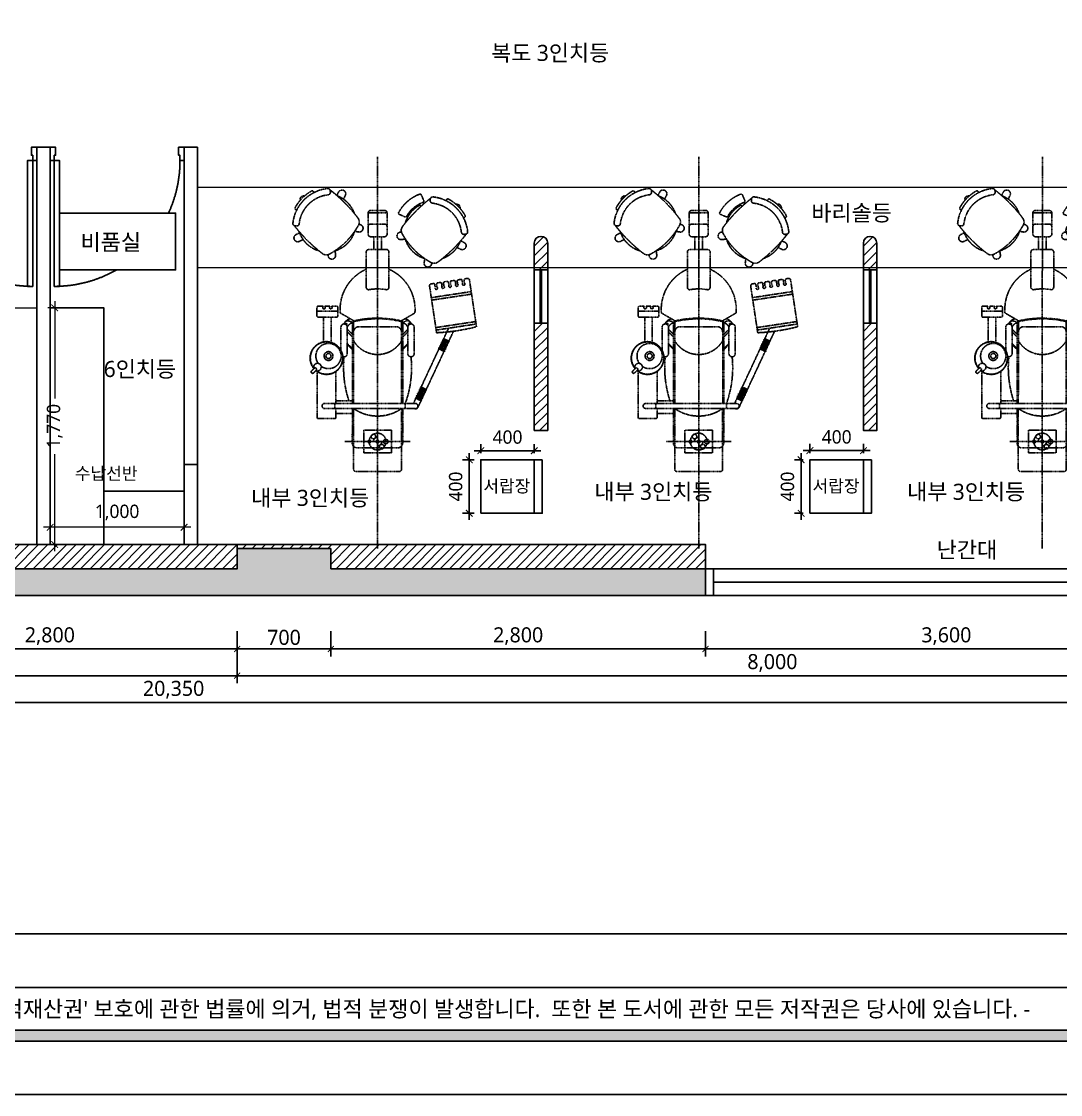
# Model space of a CAD drawing. Header units: metres. Extents: x 11578468 to 47831421, y -58341524 to -14256839.
# Drawn here: x 23841615 to 23849381, y -29122982 to -29114963 of the extents above; entities that cross this region are included whole.
import ezdxf
from ezdxf.enums import TextEntityAlignment as Align

# ---------------------------------------------------------------- set-up
doc = ezdxf.new("R2010")
doc.units = ezdxf.units.M
doc.header["$LTSCALE"] = 50
doc.header["$MEASUREMENT"] = 0
doc.linetypes.add('CENTER2', pattern=[28.575, 19.05, -3.175, 3.175, -3.175])
doc.linetypes.add('CENTERX2', pattern=[4, 2.5, -0.5, 0.5, -0.5])
doc.layers.get('0').update_dxf_attribs({"linetype": 'CONTINUOUS'})
doc.layers.get('DEFPOINTS').update_dxf_attribs({"linetype": 'CONTINUOUS'})
for name, color, linetype in [('0-ELC TEXT', 7, 'CONTINUOUS'), ('3.기호.계단선', 30, 'CONTINUOUS'), ('CURTWALL', 4, 'CONTINUOUS'), ('FORM(YOURNAME)-1', 1, 'CONTINUOUS'), ('FORM(YOURNAME)-11', 1, 'CONTINUOUS'), ('TEX', 7, 'CONTINUOUS'), ('wall', 3, 'CONTINUOUS'), ('WIN', 4, 'CONTINUOUS'), ('家具', 251, 'CONTINUOUS'), ('가구', 6, 'CONTINUOUS')]:
    doc.layers.add(name, color=color, linetype=linetype)
for name, color, linetype, lineweight in [('DIM', 7, 'CONTINUOUS', 15), ('ha', 8, 'CONTINUOUS', 5), ('wall2', 3, 'CONTINUOUS', 25)]:
    doc.layers.add(name, color=color, linetype=linetype, lineweight=lineweight)
doc.styles.add('HY 울릉도 L', font='malgun.ttf')
doc.styles.add('JT1', font='malgun.ttf')
doc.styles.add('N 맑은고딕', font='malgun.ttf')
doc.styles.add('YOURNAME', font='malgun.ttf')
doc.styles.add('맑은 고딕', font='malgun.ttf')
doc.dimstyles.new('JJ IN 45', dxfattribs={"dimscale": 45, "dimtxt": 2.5, "dimasz": 1, "dimexe": 1.25, "dimexo": 1.5, "dimtad": 1, "dimdec": 6, "dimlunit": 6, "dimtxsty": 'N 맑은고딕', "dimblk": 'ARCHTICK', "dimcen": 2.5, "dimclrd": 256, "dimclre": 256, "dimclrt": 256, "dimadec": 0, "dimazin": 0, "dimtfac": 1, "dimtdec": 6, "dimtix": 1, "dimtmove": 0, "dimatfit": 3, "dimldrblk": 'ARCHTICK', "dimfxl": 1, "dimarcsym": 0})
doc.dimstyles.new('사본 50', dxfattribs={"dimscale": 50, "dimtxt": 2, "dimasz": 1, "dimexe": 1, "dimexo": 1, "dimgap": 1, "dimtad": 1, "dimdec": 0, "dimrnd": 0.05, "dimdsep": 46, "dimlunit": 6, "dimtxsty": 'HY 울릉도 L', "dimblk": 'ARCHTICK', "dimcen": 2.5, "dimdle": 1, "dimclrd": 133, "dimclre": 133, "dimclrt": 30, "dimadec": 0, "dimazin": 0, "dimtfac": 1, "dimtdec": 0, "dimtix": 1, "dimtmove": 2, "dimatfit": 3, "dimldrblk": 'ARCHTICK', "dimfxl": 1, "dimlwd": -1, "dimlwe": -1, "dimarcsym": 0})
pattern_1 = [(45, (-35200, 0), (-35.35533906, 35.35533906), [])]

# ---------------------------------------------------------------- blocks, each defined once
blk = doc.blocks.new('*U359')
at = {"layer": 'WIN', "linetype": 'Continuous'}
blk.add_line((60, 100), (3540, 100), dxfattribs=at)
for points in [[(0, 0), (3600, 0), (3600, 200), (0, 200)], [(0, 0), (60, 0), (60, 200), (0, 200)], [(3600, 0), (3540, 0), (3540, 200), (3600, 200)]]:
    blk.add_lwpolyline(points, close=True, dxfattribs=at)
blk = doc.blocks.new('_ArchTick')
at = {"color": 0, "linetype": 'ByBlock', "const_width": 0.15}
blk.add_lwpolyline([(-0.5, -0.5), (0.5, 0.5)], dxfattribs=at)
blk = doc.blocks.new('*D373')
at = {"layer": 'DEFPOINTS', "color": 0, "transparency": 16777216}
for p in [(23733202, -29144857), (23736002, -29144857), (23736002, -29145057)]:
    blk.add_point(p, dxfattribs=at)
at = {"layer": 'DIM', "lineweight": -2, "transparency": 16777216}
for p, q in [((23733202, -29144924.5), (23733202, -29145113.2)), ((23736002, -29144924.5), (23736002, -29145113.2)), ((23733202, -29145057), (23736002, -29145057))]:
    blk.add_line(p, q, dxfattribs=at)
at = {"layer": 'DIM', "lineweight": -2, "transparency": 16777216, "xscale": 45, "yscale": 45, "zscale": 45, "rotation": 180}
blk.add_blockref('_ArchTick', (23733202, -29145057), dxfattribs=at)
at = {"layer": 'DIM', "lineweight": -2, "transparency": 16777216, "xscale": 45, "yscale": 45, "zscale": 45}
blk.add_blockref('_ArchTick', (23736002, -29145057), dxfattribs=at)
at = {"layer": 'DIM', "transparency": 16777216, "insert": (23734602, -29144961.3), "char_height": 112.5, "attachment_point": 5, "style": 'N 맑은고딕'}
blk.add_mtext('2,800', dxfattribs=at)
blk = doc.blocks.new('*D374')
at = {"layer": 'DEFPOINTS', "color": 0, "transparency": 16777216}
for p in [(23736002, -29144857), (23736702, -29144857), (23736702, -29145057)]:
    blk.add_point(p, dxfattribs=at)
at = {"layer": 'DIM', "lineweight": -2, "transparency": 16777216}
for p, q in [((23736002, -29144924.5), (23736002, -29145113.2)), ((23736702, -29144924.5), (23736702, -29145113.2)), ((23736002, -29145057), (23736702, -29145057))]:
    blk.add_line(p, q, dxfattribs=at)
at = {"layer": 'DIM', "lineweight": -2, "transparency": 16777216, "xscale": 45, "yscale": 45, "zscale": 45, "rotation": 180}
blk.add_blockref('_ArchTick', (23736002, -29145057), dxfattribs=at)
at = {"layer": 'DIM', "lineweight": -2, "transparency": 16777216, "xscale": 45, "yscale": 45, "zscale": 45}
blk.add_blockref('_ArchTick', (23736702, -29145057), dxfattribs=at)
at = {"layer": 'DIM', "transparency": 16777216, "insert": (23736352, -29144970.8), "char_height": 112.5, "attachment_point": 5, "style": 'N 맑은고딕'}
blk.add_mtext('700', dxfattribs=at)
blk = doc.blocks.new('*D375')
at = {"layer": 'DEFPOINTS', "color": 0, "transparency": 16777216}
for p in [(23736702, -29144857), (23739502, -29144857), (23739502, -29145057)]:
    blk.add_point(p, dxfattribs=at)
at = {"layer": 'DIM', "lineweight": -2, "transparency": 16777216}
for p, q in [((23736702, -29144924.5), (23736702, -29145113.2)), ((23739502, -29144924.5), (23739502, -29145113.2)), ((23736702, -29145057), (23739502, -29145057))]:
    blk.add_line(p, q, dxfattribs=at)
at = {"layer": 'DIM', "lineweight": -2, "transparency": 16777216, "xscale": 45, "yscale": 45, "zscale": 45, "rotation": 180}
blk.add_blockref('_ArchTick', (23736702, -29145057), dxfattribs=at)
at = {"layer": 'DIM', "lineweight": -2, "transparency": 16777216, "xscale": 45, "yscale": 45, "zscale": 45}
blk.add_blockref('_ArchTick', (23739502, -29145057), dxfattribs=at)
at = {"layer": 'DIM', "transparency": 16777216, "insert": (23738102, -29144961.3), "char_height": 112.5, "attachment_point": 5, "style": 'N 맑은고딕'}
blk.add_mtext('2,800', dxfattribs=at)
blk = doc.blocks.new('*D376')
at = {"layer": 'DEFPOINTS', "color": 0, "transparency": 16777216}
for p in [(23739502, -29144857), (23743102, -29144857), (23743102, -29145057)]:
    blk.add_point(p, dxfattribs=at)
at = {"layer": 'DIM', "lineweight": -2, "transparency": 16777216}
for p, q in [((23739502, -29144924.5), (23739502, -29145113.2)), ((23743102, -29144924.5), (23743102, -29145113.2)), ((23739502, -29145057), (23743102, -29145057))]:
    blk.add_line(p, q, dxfattribs=at)
at = {"layer": 'DIM', "lineweight": -2, "transparency": 16777216, "xscale": 45, "yscale": 45, "zscale": 45, "rotation": 180}
blk.add_blockref('_ArchTick', (23739502, -29145057), dxfattribs=at)
at = {"layer": 'DIM', "lineweight": -2, "transparency": 16777216, "xscale": 45, "yscale": 45, "zscale": 45}
blk.add_blockref('_ArchTick', (23743102, -29145057), dxfattribs=at)
at = {"layer": 'DIM', "transparency": 16777216, "insert": (23741302, -29144961.3), "char_height": 112.5, "attachment_point": 5, "style": 'N 맑은고딕'}
blk.add_mtext('3,600', dxfattribs=at)
blk = doc.blocks.new('*D381')
at = {"layer": 'DEFPOINTS', "color": 0, "transparency": 16777216}
for p in [(23730852, -29144857), (23736002, -29144857), (23736002, -29145257)]:
    blk.add_point(p, dxfattribs=at)
at = {"layer": 'DIM', "lineweight": -2, "transparency": 16777216}
for p, q in [((23730852, -29144924.5), (23730852, -29145313.2)), ((23736002, -29144924.5), (23736002, -29145313.2)), ((23730852, -29145257), (23736002, -29145257))]:
    blk.add_line(p, q, dxfattribs=at)
at = {"layer": 'DIM', "lineweight": -2, "transparency": 16777216, "xscale": 45, "yscale": 45, "zscale": 45, "rotation": 180}
blk.add_blockref('_ArchTick', (23730852, -29145257), dxfattribs=at)
at = {"layer": 'DIM', "lineweight": -2, "transparency": 16777216, "xscale": 45, "yscale": 45, "zscale": 45}
blk.add_blockref('_ArchTick', (23736002, -29145257), dxfattribs=at)
at = {"layer": 'DIM', "transparency": 16777216, "insert": (23733427, -29145161), "char_height": 112.5, "attachment_point": 5, "style": 'N 맑은고딕'}
blk.add_mtext('5,150', dxfattribs=at)
blk = doc.blocks.new('*D382')
at = {"layer": 'DEFPOINTS', "color": 0, "transparency": 16777216}
for p in [(23736002, -29144857), (23744002, -29144857), (23744002, -29145257)]:
    blk.add_point(p, dxfattribs=at)
at = {"layer": 'DIM', "lineweight": -2, "transparency": 16777216}
for p, q in [((23736002, -29144924.5), (23736002, -29145313.2)), ((23744002, -29144924.5), (23744002, -29145313.2)), ((23736002, -29145257), (23744002, -29145257))]:
    blk.add_line(p, q, dxfattribs=at)
at = {"layer": 'DIM', "lineweight": -2, "transparency": 16777216, "xscale": 45, "yscale": 45, "zscale": 45, "rotation": 180}
blk.add_blockref('_ArchTick', (23736002, -29145257), dxfattribs=at)
at = {"layer": 'DIM', "lineweight": -2, "transparency": 16777216, "xscale": 45, "yscale": 45, "zscale": 45}
blk.add_blockref('_ArchTick', (23744002, -29145257), dxfattribs=at)
at = {"layer": 'DIM', "transparency": 16777216, "insert": (23740002, -29145161.3), "char_height": 112.5, "attachment_point": 5, "style": 'N 맑은고딕'}
blk.add_mtext('8,000', dxfattribs=at)
blk = doc.blocks.new('*D384')
at = {"layer": 'DEFPOINTS', "color": 0, "transparency": 16777216}
for p in [(23725352, -29144857), (23745702, -29144857), (23745702, -29145457)]:
    blk.add_point(p, dxfattribs=at)
at = {"layer": 'DIM', "lineweight": -2, "transparency": 16777216}
for p, q in [((23725352, -29144924.5), (23725352, -29145513.2)), ((23745702, -29144924.5), (23745702, -29145513.2)), ((23725352, -29145457), (23745702, -29145457))]:
    blk.add_line(p, q, dxfattribs=at)
at = {"layer": 'DIM', "lineweight": -2, "transparency": 16777216, "xscale": 45, "yscale": 45, "zscale": 45, "rotation": 180}
blk.add_blockref('_ArchTick', (23725352, -29145457), dxfattribs=at)
at = {"layer": 'DIM', "lineweight": -2, "transparency": 16777216, "xscale": 45, "yscale": 45, "zscale": 45}
blk.add_blockref('_ArchTick', (23745702, -29145457), dxfattribs=at)
at = {"layer": 'DIM', "transparency": 16777216, "insert": (23735527, -29145361.3), "char_height": 112.5, "attachment_point": 5, "style": 'N 맑은고딕'}
blk.add_mtext('20,350', dxfattribs=at)
blk = doc.blocks.new('rtyutut')
at = {"layer": '家具', "linetype": 'CENTERX2', "ltscale": 0.01}
for p, q in [((425185.6, -946947.7), (425230.6, -946649.4)), ((425204.2, -946950.5), (425249.2, -946652.2)), ((425560, -946699), (425210.5, -946646.3)), ((425409.3, -946981.4), (425454.3, -946683.1)), ((425428, -946984.2), (425472.9, -946685.9)), ((425534.4, -946750), (425556.2, -946753.3)), ((425534.4, -946750), (425538, -946750.5)), ((425536.5, -946736), (425558.3, -946739.3)), ((425536.5, -946736), (425540.2, -946736.5)), ((425569.1, -946731.4), (425571.6, -946714.4)), ((425839.5, -946739.3), (425851.3, -946762.1)), ((425901.3, -946730.7), (425900.9, -946740.2)), ((426021.3, -946742.2), (426030.4, -946733.1)), ((425177.3, -946818.5), (424609, -947083.5)), ((425521.1, -946838.6), (425524.7, -946839.1)), ((425521.1, -946838.6), (425542.9, -946841.9)), ((425526.7, -946801.3), (425530.3, -946801.8)), ((425526.7, -946801.3), (425548.5, -946804.6)), ((425528.8, -946787.3), (425532.4, -946787.8)), ((425528.8, -946787.3), (425550.6, -946790.6)), ((425553.6, -946833.9), (425556.4, -946815.3)), ((425561.3, -946782.7), (425564.2, -946764)), ((425789.2, -946765.2), (425803, -946792)), ((425195.2, -946857), (424636.8, -947117.4)), ((425046, -946931.8), (425024, -946884.8)), ((425054.5, -946927.8), (425032.6, -946880.8)), ((425063.1, -946923.8), (425041.1, -946876.8)), ((425071.6, -946919.8), (425049.7, -946872.8)), ((425080.1, -946915.8), (425058.2, -946868.8)), ((425088.7, -946911.9), (425066.8, -946864.9)), ((425097.2, -946907.9), (425075.3, -946860.9)), ((425105.8, -946903.9), (425083.9, -946856.9)), ((425114.3, -946899.9), (425092.4, -946852.9)), ((425122.9, -946895.9), (425101, -946848.9)), ((425511.3, -946903.8), (425514.9, -946904.4)), ((425511.3, -946903.8), (425533, -946907.1)), ((425513.4, -946889.8), (425517, -946890.4)), ((425513.4, -946889.8), (425535.1, -946893.1)), ((425519, -946852.5), (425522.6, -946853.1)), ((425519, -946852.5), (425540.8, -946855.8)), ((425538.1, -946936.5), (425541, -946917.9)), ((425545.9, -946885.2), (425548.7, -946866.6)), ((426153.5, -946876.7), (426162.7, -946867.5)), ((425165.6, -946944.7), (425515, -946997.4)), ((425503.5, -946955.1), (425507.1, -946955.6)), ((425503.5, -946955.1), (425525.3, -946958.4)), ((425505.6, -946941.1), (425509.2, -946941.7)), ((425505.6, -946941.1), (425527.4, -946944.4)), ((425530.8, -946985.1), (425533.2, -946969.1)), ((425687.3, -946980.6), (425680.2, -946981.7)), ((426162.6, -946992.1), (426153.2, -946992.5)), ((424676.4, -947104.1), (424654.4, -947057.1)), ((424684.9, -947100.1), (424663, -947053.1)), ((424693.5, -947096.2), (424671.5, -947049.2)), ((424702, -947092.2), (424680.1, -947045.2)), ((424710.5, -947088.2), (424688.6, -947041.2)), ((424719.1, -947084.2), (424697.2, -947037.2)), ((424727.6, -947080.2), (424705.7, -947033.2)), ((424736.2, -947076.2), (424714.3, -947029.2)), ((424744.7, -947072.3), (424722.8, -947025.3)), ((424753.3, -947068.3), (424731.4, -947021.3)), ((424761.8, -947064.3), (424739.9, -947017.3)), ((425719, -947032.7), (425689.3, -947037.6)), ((426126.3, -947076.7), (426111.5, -947061.9)), ((426138.8, -947049.1), (426129.6, -947040)), ((426139.9, -947045.9), (426131.2, -947041.5)), ((426152.5, -947040.6), (426195.9, -947059.2)), ((424352.1, -947142), (424352.1, -947629.2)), ((424599.1, -947102.7), (424599.1, -947781.6)), ((424636.8, -947102.7), (424636.8, -947781.6)), ((425009.3, -947112.2), (425207.3, -947112.2)), ((425009.3, -947159.3), (425207.3, -947159.3)), ((425040.4, -947197), (425078.1, -947159.3)), ((425047.1, -947197), (425084.8, -947159.3)), ((425134.7, -947197), (425172.4, -947159.3)), ((425153.6, -947197), (425191.3, -947159.3)), ((425254.1, -947208.8), (425313.1, -947106.6)), ((426114.5, -947096.5), (426106, -947092.2)), ((424127.7, -947225.3), (424127.7, -947545.9)), ((424146.5, -947206.5), (424314.2, -947206.5)), ((424304.9, -947230.5), (424304.9, -947541)), ((424314.2, -947206.5), (424599.1, -947206.5)), ((424344.5, -947197), (424599.1, -947197)), ((424599.1, -947178.2), (424636.8, -947178.2)), ((424636.8, -947197), (425251.3, -947197)), ((424636.8, -947206.5), (425104.7, -947206.5)), ((425104.7, -947206.5), (425248.7, -947206.5)), ((425210.1, -947240.1), (425210.1, -947531.3)), ((425861.5, -947208.2), (425866, -947178.4)), ((425917.4, -947216.8), (425918.8, -947207.6)), ((426031.6, -947180.5), (426050.3, -947223.9)), ((424436.9, -947281.9), (424267.2, -947281.9)), ((424267.2, -947281.9), (424267.2, -947489.3)), ((424352.1, -947291.3), (424352.1, -947480)), ((424436.9, -947489.3), (424436.9, -947281.9)), ((425768.8, -947300.8), (425505.5, -947300.8)), ((425787.6, -947319.6), (425787.6, -947451.6)), ((425958.7, -947314.9), (425902.1, -947314.9)), ((425958.7, -947314.9), (426060.6, -947314.9)), ((426060.6, -947314.9), (426060.6, -947456.3)), ((423552.1, -947385.6), (426478.9, -947385.6)), ((424257.7, -947385.6), (424446.4, -947385.6)), ((425502.3, -947385.6), (426059.5, -947385.6)), ((425787.6, -947357.3), (425883.3, -947357.3)), ((425883.3, -947333.8), (425883.3, -947437.5)), ((425977.6, -947437.5), (425977.6, -947333.8)), ((426079.5, -947437.5), (426079.5, -947333.8)), ((425768.8, -947470.5), (425505.5, -947470.5)), ((425787.6, -947413.9), (425883.3, -947413.9)), ((425902.1, -947456.3), (425958.7, -947456.3)), ((425958.7, -947456.3), (426060.6, -947456.3)), ((424267.2, -947489.3), (424436.9, -947489.3)), ((425254.1, -947562.4), (425313.1, -947664.6)), ((425923.3, -947556.9), (425918.5, -947527.1)), ((425975.5, -947525.2), (425974.3, -947518)), ((424146.5, -947564.8), (424312, -947564.8)), ((424312, -947564.8), (424599.1, -947564.8)), ((424336.5, -947574.2), (424599.1, -947574.2)), ((424561.4, -947574.2), (424561.4, -947696.8)), ((424636.8, -947564.8), (425104.7, -947564.8)), ((424636.8, -947574.2), (425251.3, -947574.2)), ((424655.7, -947574.2), (424655.7, -947696.8)), ((425009.3, -947611.9), (425207.3, -947611.9)), ((425040.4, -947574.2), (425078.1, -947611.9)), ((425047.1, -947574.2), (425084.8, -947611.9)), ((425104.7, -947564.8), (425248.7, -947564.8)), ((425134.7, -947574.2), (425172.4, -947611.9)), ((425153.6, -947574.2), (425191.3, -947611.9)), ((426190.8, -947627.1), (426164, -947640.9)), ((424523.7, -947706.2), (424523.7, -947828.8)), ((424533.1, -947696.8), (424599.1, -947696.8)), ((424599.1, -947706.2), (424636.8, -947706.2)), ((424636.8, -947696.8), (424876.2, -947696.8)), ((425033.4, -947659.1), (425207.3, -947659.1)), ((425281.3, -947692.9), (425281.3, -947829.3)), ((425290.7, -947683.4), (425354.6, -947683.2)), ((425326.3, -947683.3), (425326.8, -947838.6)), ((425364, -947692.6), (425364.1, -947726.5)), ((425747.9, -947699.3), (425777.6, -947703.9)), ((426216.7, -947677.4), (426191.5, -947690.4)), ((425093.8, -947732.8), (425281.3, -947732.8)), ((425096.9, -947789.4), (425281.3, -947789.4)), ((425358.6, -947728.5), (425362.3, -947728.4)), ((425358.7, -947742.6), (425362.3, -947742.6)), ((425358.8, -947779), (425362.4, -947779)), ((425358.8, -947793.1), (425362.5, -947793.1)), ((425364.2, -947744.5), (425364.3, -947777.1)), ((425364.4, -947795), (425364.5, -947828.9)), ((425739.3, -947755.3), (425748.4, -947756.7)), ((426225.3, -947739.1), (426215.9, -947738.8)), ((424533.1, -947838.2), (424876.2, -947838.2)), ((424885.1, -947844), (424865.1, -947864)), ((424899.8, -947858.7), (424879.7, -947878.7)), ((425290.8, -947838.8), (425355.1, -947838.4)), ((426213.9, -947859.2), (426222.9, -947868.2)), ((425848.4, -947969.5), (425862.2, -947942.7)), ((425898.7, -947995.4), (425912.5, -947968.6)), ((425964, -948000.5), (425963.6, -947991)), ((426079.4, -947991.4), (426088.5, -948000.6))]:
    blk.add_line(p, q, dxfattribs=at)
for centre, radius in [((424352.1, -947385.6), 62.9), ((424352.1, -947324.3), 17.2), ((424314.3, -947354.5), 17.2), ((424352.1, -947385.6), 10.8), ((424389.8, -947416.7), 17.2), ((424352.1, -947446.9), 10.8), ((424991.3, -947752.5), 33), ((424991.3, -947752.5), 18.9)]:
    blk.add_circle(centre, radius, dxfattribs=at)
for centre, radius, start, end in [((426584.6, -947006.1), 1420.4, 165.32787, 177.52206), ((425529.3, -946742.1), 9.43, 39.98277, 302.80201), ((425554.8, -946762.6), 9.43, 351.42497, 81.38458), ((425559.8, -946730), 9.43, 261.38458, 351.42497), ((425557.6, -946712.9), 14.1, 354.07747, 79.98935), ((426595.6, -947616.8), 1130.8, 127.74452, 142.89408), ((425814.4, -946752.3), 28.3, 27.26154, 207.26154), ((425919.7, -946741), 18.9, 177.64231, 263.54627), ((425920.1, -946731.5), 18.9, 83.68774, 177.64231), ((425890.1, -947003.3), 245.2, 6.45373, 83.54627), ((425890.1, -947003.3), 292.3, 6.31226, 83.68774), ((426037, -946739.8), 9.43, 60.84732, 135), ((425890.1, -947003.3), 311.2, 28.17646, 60.84732), ((425513.9, -946844.6), 9.43, 39.98277, 302.80201), ((425521.6, -946793.3), 9.43, 39.98277, 302.80201), ((425544.3, -946832.5), 9.43, 261.38458, 351.42497), ((425547.1, -946813.9), 9.43, 351.42497, 81.38458), ((425552, -946781.3), 9.43, 261.38458, 351.42497), ((425926.7, -946970.2), 216.9, 112.58069, 160.91759), ((426099.2, -946796), 28.3, 348.68025, 100.79535), ((425506.2, -946895.9), 9.43, 39.98277, 302.80201), ((425531.6, -946916.4), 9.43, 351.42497, 81.38458), ((425536.6, -946883.8), 9.43, 261.38457, 351.42497), ((425539.4, -946865.2), 9.43, 351.42497, 81.38458), ((426156, -946860.8), 9.43, 315, 28.17646), ((425498.4, -946947.2), 9.43, 39.98277, 302.80201), ((425516.8, -946983.3), 14.1, 262.86059, 352.86026), ((425523.9, -946967.7), 9.43, 351.42497, 81.38459), ((425528.8, -946935.1), 9.43, 261.38459, 351.42497), ((425684.7, -947009.6), 28.3, 99.26154, 279.26154), ((425731.4, -946963.1), 47.1, 142.89408, 208.79759), ((426173, -946720.4), 551, 208.79759, 241.20241), ((425276.5, -946297.7), 1130.8, 307.10592, 322.25548), ((426152.4, -946973.6), 18.9, 186.45373, 272.35769), ((426161.8, -946973.2), 18.9, 272.35769, 6.31226), ((425926.7, -946970.2), 216.9, 196.72134, 254.08434), ((425926.7, -946970.2), 216.9, 285.58412, 332.67832), ((425926.7, -946970.2), 226.3, 298.81205, 340.41104), ((425926.7, -946970.2), 292.3, 297.89306, 339.79002), ((426148.8, -947049.2), 9.43, 66.68894, 160.41104), ((426192.1, -947067.9), 9.43, 339.79002, 66.68894), ((424618, -947102.7), 21.2, 115, 207.26604), ((424618, -947102.7), 18.9, 90, 180), ((424618, -947102.7), 18.9, 0, 90), ((424904.7, -947924.9), 793.3, 84.13608, 109.73261), ((425009.3, -947135.8), 23.6, 90, 270), ((425207.3, -947135.8), 23.6, 270, 90), ((425177.1, -947220.7), 68.4, 21.36345, 63.76639), ((425229.9, -947149.5), 6.22, 215.42758, 85.87159), ((425203.1, -947195.6), 68.4, 12.06886, 66.20147), ((425207, -947163.4), 46.8, 316.21643, 21.42814), ((425340, -947434), 328.4, 23.9286, 94.69154), ((424146.5, -947225.3), 18.9, 90.00103, 179.99742), ((424345.2, -947237.9), 40.9, 89.0396, 169.48323), ((424854.5, -947385.6), 311.9, 144.94886, 215.05114), ((425210.1, -947385.6), 207.4, 120.27264, 239.72736), ((425169.9, -947247.4), 40.9, 10.31103, 90.9604), ((424487.5, -947385.6), 782, 346.75102, 13.23887), ((424487.5, -947385.6), 786.7, 346.12555, 13.86437), ((425889.4, -947212.5), 28.3, 171.26154, 351.26154), ((425930.3, -947161.9), 47.1, 241.20241, 307.10592), ((426040.3, -947176.7), 9.43, 118.81205, 203.31106), ((426059, -947220.2), 9.43, 203.31106, 297.89306), ((425505.5, -947319.6), 18.9, 90, 180), ((425106.4, -947385.6), 386.6, 349.77841, 10.22159), ((425768.8, -947319.6), 18.9, 0, 90), ((425902.1, -947333.8), 18.9, 90, 180), ((425958.7, -947333.8), 18.9, 0, 90), ((426060.6, -947333.8), 18.9, 0, 90), ((424352.1, -947385.6), 31.5, 90, 180), ((424352.1, -947385.6), 31.5, 270, 0), ((425340, -947337.3), 328.4, 265.30846, 336.0714), ((425505.5, -947451.6), 18.9, 180, 270), ((425768.8, -947451.6), 18.9, 270, 0), ((425902.1, -947437.5), 18.9, 180, 270), ((425958.7, -947437.5), 18.9, 270, 0), ((426060.6, -947437.5), 18.9, 270, 0), ((424146.5, -947545.9), 18.9, 179.99742, 270.00099), ((424340.9, -947538.4), 36.1, 184.11959, 262.95924), ((425169.9, -947523.9), 40.9, 269.0396, 349.58675), ((426235.7, -948010.9), 551, 118.79759, 151.20241), ((425985.9, -947764.5), 216.9, 106.72134, 164.08434), ((425946.4, -947522.6), 28.3, 9.26154, 189.26154), ((425993, -947569.3), 47.1, 52.89408, 118.79759), ((425339.2, -948433.5), 1130.8, 37.74452, 52.89408), ((425985.9, -947764.5), 216.9, 21.02795, 70.91759), ((424904.7, -946846.4), 793.3, 251.7081, 275.86392), ((425009.3, -947635.5), 23.6, 90, 205.05762), ((425177.1, -947550.6), 68.4, 296.23361, 338.63655), ((425207.3, -947635.5), 23.6, 270, 90), ((425229.9, -947621.8), 6.22, 274.12841, 144.57242), ((425203.1, -947575.6), 68.4, 293.79853, 347.92902), ((425207, -947607.8), 46.8, 338.57186, 43.78357), ((426203.8, -947652.2), 28.3, 297.26154, 117.26154), ((424533.1, -947706.2), 9.43, 90, 180), ((424976.3, -947767.5), 122.6, 229.85807, 220.15026), ((424976.3, -947767.5), 120.7, 231.74102, 218.25652), ((424991.3, -947752.5), 94.3, 234.52319, 215.47479), ((425290.7, -947692.9), 9.43, 90.20822, 180), ((425354.6, -947692.6), 9.43, 0.20506, 90.20506), ((425743.6, -947727.3), 28.3, 81.26154, 261.26154), ((424618, -947781.6), 18.9, 180, 270), ((424618, -947781.6), 18.9, 270, 0), ((425352.4, -947735.5), 9.43, 48.79544, 311.61468), ((425352.6, -947786.1), 9.43, 48.79544, 311.61468), ((425362.3, -947726.6), 1.89, 270.20506, 0.20506), ((425362.3, -947744.5), 1.89, 0.20506, 90.20506), ((425362.4, -947777.1), 1.89, 270.20506, 0.20506), ((425362.5, -947795), 1.89, 0.20506, 90.20506), ((425794.1, -947768.1), 47.1, 151.20241, 217.10592), ((426658.3, -947114.4), 1130.8, 217.10592, 232.25548), ((425952.7, -947727.9), 245.2, 276.45373, 353.54627), ((425952.7, -947727.9), 292.3, 276.31226, 353.68774), ((426215.1, -947757.6), 18.9, 87.64231, 173.54627), ((426224.5, -947758), 18.9, 353.68774, 87.64231), ((424533.1, -947828.8), 9.43, 180, 270), ((424872.4, -947871.4), 10.4, 135, 315), ((424908.8, -947834.9), 28.3, 246.53399, 203.51361), ((424892.4, -947851.4), 10.4, 315, 135), ((425290.7, -947829.3), 9.43, 180, 270.30046), ((425355.1, -947829), 9.43, 270.30362, 0.30362), ((425985.9, -947764.5), 216.9, 195.58412, 252.4806), ((425952.7, -947727.9), 311.2, 298.17646, 330.84732), ((426216.2, -947874.9), 9.43, 330.84732, 45), ((426160, -947937.1), 28.3, 258.68025, 10.79535), ((425873.6, -947982.5), 28.3, 152.73846, 332.73846), ((425982.4, -947990.3), 18.9, 96.45373, 182.35769), ((425982.8, -947999.7), 18.9, 182.35769, 276.31226), ((426095.2, -947993.9), 9.43, 225, 298.17646)]:
    blk.add_arc(centre, radius, start, end, dxfattribs=at)
blk = doc.blocks.new('FORM-ELEVATION')
at = {"layer": 'FORM(YOURNAME)-11'}
h = blk.add_hatch(color=256, dxfattribs=at)
h.dxf.hatch_style = 1
h.paths.add_polyline_path([(-10309, 35708), (71691, 35708), (71691, 35508), (-10309, 35508)])
h.paths.add_polyline_path([(-10309, -21492), (71691, -21492), (71691, -21692), (-10309, -21692)])
at = {"layer": 'DEFPOINTS', "color": 158}
blk.add_line((62481, -20692), (-10309, -20692), dxfattribs=at)
blk.add_lwpolyline([(-10309, -21692), (71691, -21692), (71691, 35708), (-10309, 35708)], close=True, dxfattribs=at)
at = {"layer": 'DEFPOINTS'}
blk.add_lwpolyline([(-8309, 33708), (61071, 33708), (61071, -19692), (-8309, -19692)], close=True, dxfattribs=at)
at = {"layer": 'FORM(YOURNAME)-11', "color": 250}
blk.add_lwpolyline([(-11309, -22692), (72691, -22692), (72691, 36708), (-11309, 36708)], close=True, dxfattribs=at)
at = {"layer": 'FORM(YOURNAME)-11'}
blk.add_lwpolyline([(-10309, -21492), (71691, -21492), (71691, -21692), (-10309, -21692)], close=True, dxfattribs=at)
at = {"layer": 'FORM(YOURNAME)-11', "color": 1, "style": 'YOURNAME'}
blk.add_text("- 본 도서는 어떠한 경우에도 무단으로 도용할 수 없으며 도용시 '지적재산권' 보호에 관한 법률에 의거, 법적 분쟁이 발생합니다.  또한 본 도서에 관한 모든 저작권은 당사에 있습니다. -", height=300, dxfattribs=at).set_placement((28146, -21092), align=Align.MIDDLE_CENTER)
at = {"layer": 'FORM(YOURNAME)-11', "color": 3, "style": 'YOURNAME'}
for tag, height, p in [('1', 451, (71041, -1219)), ('2', 451, (71041, -1863)), ('3', 451, (71041, -3150)), ('4', 451, (71041, -5081)), ('5', 515, (71041, -7398)), ('6', 515, (71041, -9650)), ('7', 515, (71041, -11903)), ('8', 515, (71041, -14155)), ('9', 515, (71041, -16408)), ('10', 515, (66791, -18596)), ('11', 515, (71041, -18660)), ('12', 515, (66791, -20848)), ('13', 515, (71041, -20848))]:
    blk.add_attdef(tag, text='', height=height, dxfattribs=at).set_placement(p, align=Align.MIDDLE_RIGHT)
blk = doc.blocks.new('*D1694')
at = {"layer": 'DEFPOINTS', "color": 0, "ltscale": 10, "transparency": 16777216}
for p in [(23845048.2, -29118170.7), (23845048.2, -29118238.3), (23845448.2, -29118238.3)]:
    blk.add_point(p, dxfattribs=at)
at = {"layer": 'wall', "color": 133, "ltscale": 10, "transparency": 16777216}
for p, q in [((23845498.2, -29118170.7), (23844998.2, -29118170.7)), ((23845048.2, -29118188.3), (23845048.2, -29118120.7)), ((23845448.2, -29118188.3), (23845448.2, -29118120.7))]:
    blk.add_line(p, q, dxfattribs=at)
at = {"layer": 'wall', "color": 133, "ltscale": 10, "transparency": 16777216, "xscale": 50, "yscale": 50, "zscale": 50, "rotation": 180}
blk.add_blockref('_ArchTick', (23845048.2, -29118170.7), dxfattribs=at)
at = {"layer": 'wall', "color": 133, "ltscale": 10, "transparency": 16777216, "xscale": 50, "yscale": 50, "zscale": 50}
blk.add_blockref('_ArchTick', (23845448.2, -29118170.7), dxfattribs=at)
at = {"layer": 'wall', "color": 30, "ltscale": 10, "transparency": 16777216, "insert": (23845248.2, -29118069), "char_height": 100, "attachment_point": 5, "style": 'HY 울릉도 L'}
blk.add_mtext('400', dxfattribs=at)
blk = doc.blocks.new('*D1695')
at = {"layer": 'DEFPOINTS', "color": 0, "ltscale": 10, "transparency": 16777216}
for p in [(23845048.2, -29118238.3), (23844962.6, -29118638.3), (23845048.2, -29118638.3)]:
    blk.add_point(p, dxfattribs=at)
at = {"layer": 'wall', "color": 133, "ltscale": 10, "transparency": 16777216}
for p, q in [((23844998.2, -29118238.3), (23844912.6, -29118238.3)), ((23844962.6, -29118188.3), (23844962.6, -29118688.3)), ((23844998.2, -29118638.3), (23844912.6, -29118638.3))]:
    blk.add_line(p, q, dxfattribs=at)
at = {"layer": 'wall', "color": 133, "ltscale": 10, "transparency": 16777216, "xscale": 50, "yscale": 50, "zscale": 50}
for p, rotation in [((23844962.6, -29118238.3), 90), ((23844962.6, -29118638.3), 270)]:
    blk.add_blockref('_ArchTick', p, dxfattribs=dict(at, rotation=rotation))
at = {"layer": 'wall', "color": 30, "ltscale": 10, "transparency": 16777216, "insert": (23844860.9, -29118438.3), "char_height": 100, "attachment_point": 5, "rotation": 90, "style": 'HY 울릉도 L'}
blk.add_mtext('400', dxfattribs=at)
blk = doc.blocks.new('*D1699')
at = {"layer": 'DEFPOINTS', "color": 0, "ltscale": 10, "transparency": 16777216}
for p in [(23847508.2, -29118169.6), (23847508.2, -29118238.3), (23847908.2, -29118238.3)]:
    blk.add_point(p, dxfattribs=at)
at = {"layer": 'wall', "color": 133, "ltscale": 10, "transparency": 16777216}
for p, q in [((23847958.2, -29118169.6), (23847458.2, -29118169.6)), ((23847508.2, -29118188.3), (23847508.2, -29118119.6)), ((23847908.2, -29118188.3), (23847908.2, -29118119.6))]:
    blk.add_line(p, q, dxfattribs=at)
at = {"layer": 'wall', "color": 133, "ltscale": 10, "transparency": 16777216, "xscale": 50, "yscale": 50, "zscale": 50, "rotation": 180}
blk.add_blockref('_ArchTick', (23847508.2, -29118169.6), dxfattribs=at)
at = {"layer": 'wall', "color": 133, "ltscale": 10, "transparency": 16777216, "xscale": 50, "yscale": 50, "zscale": 50}
blk.add_blockref('_ArchTick', (23847908.2, -29118169.6), dxfattribs=at)
at = {"layer": 'wall', "color": 30, "ltscale": 10, "transparency": 16777216, "insert": (23847708.2, -29118067.9), "char_height": 100, "attachment_point": 5, "style": 'HY 울릉도 L'}
blk.add_mtext('400', dxfattribs=at)
blk = doc.blocks.new('*D1700')
at = {"layer": 'DEFPOINTS', "color": 0, "ltscale": 10, "transparency": 16777216}
for p in [(23847508.2, -29118238.3), (23847442.2, -29118638.3), (23847508.2, -29118638.3)]:
    blk.add_point(p, dxfattribs=at)
at = {"layer": 'wall', "color": 133, "ltscale": 10, "transparency": 16777216}
for p, q in [((23847458.2, -29118238.3), (23847392.2, -29118238.3)), ((23847442.2, -29118188.3), (23847442.2, -29118688.3)), ((23847458.2, -29118638.3), (23847392.2, -29118638.3))]:
    blk.add_line(p, q, dxfattribs=at)
at = {"layer": 'wall', "color": 133, "ltscale": 10, "transparency": 16777216, "xscale": 50, "yscale": 50, "zscale": 50}
for p, rotation in [((23847442.2, -29118238.3), 90), ((23847442.2, -29118638.3), 270)]:
    blk.add_blockref('_ArchTick', p, dxfattribs=dict(at, rotation=rotation))
at = {"layer": 'wall', "color": 30, "ltscale": 10, "transparency": 16777216, "insert": (23847340.5, -29118438.3), "char_height": 100, "attachment_point": 5, "rotation": 90, "style": 'HY 울릉도 L'}
blk.add_mtext('400', dxfattribs=at)
blk = doc.blocks.new('*U788')
at = {"layer": 'WIN', "linetype": 'Continuous', "transparency": 33554687}
for points in [[(30, 1140), (30, 200), (70, 200), (70, 1140)], [(0, 200), (0, 100), (40, 100), (40, 160), (30, 160), (30, 200)], [(1000, 200), (1000, 100), (960, 100), (960, 160), (970, 160), (970, 200)]]:
    blk.add_lwpolyline(points, close=True, dxfattribs=at)
at = {"layer": 'WIN', "linetype": 'CENTER2', "ltscale": 20, "transparency": 33554687}
blk.add_arc((30, 200), 940, 0, 90, dxfattribs=at)
blk = doc.blocks.new('*D1788')
at = {"layer": 'DEFPOINTS', "color": 0, "ltscale": 10, "transparency": 16777216}
for p in [(23841863.6, -29117102.3), (23842048.7, -29117102.3), (23842048.7, -29118872.3)]:
    blk.add_point(p, dxfattribs=at)
at = {"layer": 'DIM', "color": 133, "ltscale": 10, "transparency": 16777216}
for p, q in [((23841863.6, -29117052.3), (23841863.6, -29117779.1)), ((23841998.7, -29117102.3), (23841813.6, -29117102.3)), ((23841863.6, -29118922.3), (23841863.6, -29118195.5)), ((23841998.7, -29118872.3), (23841813.6, -29118872.3))]:
    blk.add_line(p, q, dxfattribs=at)
at = {"layer": 'DIM', "color": 133, "ltscale": 10, "transparency": 16777216, "xscale": 50, "yscale": 50, "zscale": 50}
for p, rotation in [((23841863.6, -29117102.3), 90), ((23841863.6, -29118872.3), 270)]:
    blk.add_blockref('_ArchTick', p, dxfattribs=dict(at, rotation=rotation))
at = {"layer": 'DIM', "color": 30, "ltscale": 10, "transparency": 16777216, "insert": (23841863.6, -29117987.3), "char_height": 100, "attachment_point": 5, "rotation": 90, "style": 'HY 울릉도 L'}
blk.add_mtext('1,770', dxfattribs=at)
blk = doc.blocks.new('*D1817')
at = {"layer": 'DEFPOINTS', "color": 0, "ltscale": 10, "transparency": 16777216}
for p in [(23841830.2, -29118742.8), (23841830.2, -29118872.3), (23842830.2, -29118870.2)]:
    blk.add_point(p, dxfattribs=at)
at = {"layer": 'DIM', "color": 133, "ltscale": 10, "transparency": 16777216}
for p, q in [((23841830.2, -29118822.3), (23841830.2, -29118692.8)), ((23842830.2, -29118820.2), (23842830.2, -29118692.8)), ((23842880.2, -29118742.8), (23841780.2, -29118742.8))]:
    blk.add_line(p, q, dxfattribs=at)
at = {"layer": 'DIM', "color": 133, "ltscale": 10, "transparency": 16777216, "xscale": 50, "yscale": 50, "zscale": 50, "rotation": 180}
blk.add_blockref('_ArchTick', (23841830.2, -29118742.8), dxfattribs=at)
at = {"layer": 'DIM', "color": 133, "ltscale": 10, "transparency": 16777216, "xscale": 50, "yscale": 50, "zscale": 50}
blk.add_blockref('_ArchTick', (23842830.2, -29118742.8), dxfattribs=at)
at = {"layer": 'DIM', "color": 30, "ltscale": 10, "transparency": 16777216, "insert": (23842330.2, -29118632.5), "char_height": 100, "attachment_point": 5, "style": 'HY 울릉도 L'}
blk.add_mtext('1,000', dxfattribs=at)
blk = doc.blocks.new('sdagdgds')
at = {"layer": 'ha', "transparency": 33554687}
h = blk.add_hatch(color=256, dxfattribs=at)
h.dxf.hatch_style = 1
h.paths.add_polyline_path([(23725502, -29128457), (23728302, -29128457), (23728302, -29132607), (23728502, -29132607), (23728502, -29128257), (23728302, -29128257), (23725302, -29128257), (23725302, -29132557), (23725502, -29132557)])
h.paths.add_polyline_path([(23728502, -29133657), (23728302, -29133657), (23728302, -29133757), (23725502, -29133757), (23725502, -29133657), (23725302, -29133657), (23725302, -29133757), (23724848.0976572, -29133757), (23724752, -29133757), (23724752, -29136507), (23725152, -29136507), (23725152, -29137657), (23725352, -29137657), (23725352, -29137507), (23727752, -29137507), (23727952, -29137507), (23727952, -29137307), (23725352, -29137307), (23725352, -29136507), (23727052, -29136507), (23727052, -29136707), (23727252, -29136707), (23727252, -29136507), (23727252, -29135757), (23727252, -29135707), (23727052, -29135707), (23727052, -29135757), (23727052, -29136307), (23725352, -29136307), (23724952, -29136307), (23724952, -29133957), (23727052, -29133957), (23727052, -29134507), (23727252, -29134507), (23727252, -29133957), (23728502, -29133957)])
h.paths.add_polyline_path([(23727952, -29138607), (23727752, -29138607), (23727752, -29139637), (23725352, -29139637), (23725352, -29139457), (23725152, -29139457), (23725152, -29140057), (23725352, -29140057), (23725352, -29139837), (23727752, -29139837), (23727752, -29139907), (23727952, -29139907), (23727952, -29139837)])
h.paths.add_polyline_path([(23727952, -29141007), (23727752, -29141007), (23727752, -29142007), (23725352, -29142007), (23725352, -29141857), (23725152, -29141857), (23725152, -29144557), (23725652, -29144557), (23725652, -29144657), (23729552, -29144657), (23729552, -29144457), (23725852, -29144457), (23725852, -29144357), (23725352, -29144357), (23725352, -29142207), (23727952, -29142207)])
h.paths.add_polyline_path([(23731552, -29144307), (23730852, -29144307), (23730852, -29144457), (23730732, -29144457), (23730732, -29144657), (23732052, -29144657), (23732052, -29144457), (23731552, -29144457)])
h.paths.add_polyline_path([(23739502, -29144457), (23736702, -29144457), (23736702, -29144307), (23736002, -29144307), (23736002, -29144457), (23733202, -29144457), (23733202, -29144657), (23739502, -29144657)])
h.paths.add_polyline_path([(23745902, -29143307), (23745702, -29143307), (23745702, -29144457), (23744702, -29144457), (23744702, -29144307), (23744002, -29144307), (23744002, -29144457), (23743102, -29144457), (23743102, -29144657), (23745902, -29144657)])
h.paths.add_polyline_path([(23745902, -29133157), (23745702, -29133157), (23745702, -29139657), (23745902, -29139657)])
h.paths.add_polyline_path([(23745902, -29140857), (23745702, -29140857), (23745702, -29142157), (23745902, -29142157)])
h.paths.add_polyline_path([(23744602, -29136307), (23743902, -29136307), (23743902, -29136657), (23744602, -29136657)])
h.paths.add_polyline_path([(23736702, -29136307), (23736002, -29136307), (23736002, -29136657), (23736702, -29136657)])
h.paths.add_polyline_path([(23731602, -29136307), (23730902, -29136307), (23730902, -29136657), (23731602, -29136657)])
h.paths.add_polyline_path([(23745902, -29130707), (23745702, -29130707), (23745702, -29131957), (23745902, -29131957)])
h.paths.add_polyline_path([(23745902, -29128257), (23743802, -29128257), (23743802, -29128457), (23743802, -29128707), (23744502, -29128707), (23744502, -29128457), (23745702, -29128457), (23745702, -29129607), (23745902, -29129607)])
h.paths.add_polyline_path([(23731602, -29128457), (23731602, -29128257), (23730902, -29128257), (23730902, -29130107), (23731102, -29130107), (23731102, -29128707), (23731602, -29128707)])
h.paths.add_polyline_path([(23736702, -29128257), (23736002, -29128257), (23736002, -29128457), (23736002, -29128707), (23736702, -29128707), (23736702, -29128457)])
at = {"layer": 'wall'}
for p, q in [((23736002, -29144457), (23736002, -29144307)), ((23736002, -29144307), (23736702, -29144307)), ((23736702, -29144307), (23736702, -29144457)), ((23736002, -29144457), (23733202, -29144457)), ((23739502, -29144457), (23736702, -29144457)), ((23739502, -29144457), (23739502, -29144657)), ((23739502, -29144657), (23733202, -29144657))]:
    blk.add_line(p, q, dxfattribs=at)
at = {"layer": 'WIN', "linetype": 'Continuous'}
blk.add_blockref('*U359', (23739502, -29144657), dxfattribs=at)
at = {"layer": 'DIM'}
for base, p1, p2, picture, middle in [((23745702, -29145457), (23725352, -29144857), (23745702, -29144857), '*D384', (23735527, -29145361.3138586991)), ((23736002, -29145257), (23730852, -29144857), (23736002, -29144857), '*D381', (23733427, -29145161.0081521794)), ((23736002, -29145057), (23733202, -29144857), (23736002, -29144857), '*D373', (23734602, -29144961.3138586991)), ((23736702, -29145057), (23736002, -29144857), (23736702, -29144857), '*D374', (23736352, -29144970.7525475509)), ((23744002, -29145257), (23736002, -29144857), (23744002, -29144857), '*D382', (23740002, -29145161.3138586991)), ((23739502, -29145057), (23736702, -29144857), (23739502, -29144857), '*D375', (23738102, -29144961.3138586991)), ((23743102, -29145057), (23739502, -29144857), (23743102, -29144857), '*D376', (23741302, -29144961.3138586991))]:
    dim = blk.add_linear_dim(base=base, p1=p1, p2=p2, dimstyle='JJ IN 45', dxfattribs=at)
    dim.commit()
    dim.dimension.update_dxf_attribs({"geometry": picture, "text_midpoint": middle})

msp = doc.modelspace()

# ---------------------------------------------------------------- hatches: boundary and pattern name
at = {"layer": 'wall', "ltscale": 10}
h = msp.add_hatch(dxfattribs=at)
h.set_pattern_fill('_USER', color=256, scale=50, angle=45, pattern_type=0)
h.set_pattern_definition([(45, (-36301.47, -10496.82), (-35.35533906, 35.35533906), [])])
h.paths.add_polyline_path([(23845548.2, -29118018.3), (23845448.2, -29118018.3), (23845448.2, -29117218.3), (23845548.2, -29117218.3)])
h.paths.add_polyline_path([(23845548.2, -29116818.5), (23845448.2, -29116818.5), (23845448.2, -29116618.5, -1), (23845548.2, -29116618.5)])
h = msp.add_hatch(dxfattribs=at)
h.set_pattern_fill('_USER', color=256, scale=50, angle=45, pattern_type=0)
h.set_pattern_definition([(45, (-33841.47, -10496.82), (-35.35533906, 35.35533906), [])])
h.paths.add_polyline_path([(23848008.2, -29118018.3), (23847908.2, -29118018.3), (23847908.2, -29117218.3), (23848008.2, -29117218.3)])
h.paths.add_polyline_path([(23848008.2, -29116818.5), (23847908.2, -29116818.5), (23847908.2, -29116618.5, -1), (23848008.2, -29116618.5)])
h = msp.add_hatch(dxfattribs=at)
h.set_pattern_fill('_USER', color=256, scale=50, angle=45, pattern_type=0)
h.set_pattern_definition(pattern_1)
h.paths.add_polyline_path([(23838077.7, -29118902.3), (23838077.7, -29118872.3), (23834977.7, -29118872.3), (23834977.7, -29119052.3), (23836777.7, -29119052.3), (23837957.7, -29119052.3), (23838077.7, -29119052.3)])
h.paths.add_polyline_path([(23843227.7, -29118902.3), (23843227.7, -29118872.3), (23842830.2, -29118872.3), (23841830.2, -29118872.3), (23841730.2, -29118872.3), (23838777.7, -29118872.3), (23838777.7, -29119052.3), (23842830.2, -29119052.3), (23842930.2, -29119052.3), (23843227.7, -29119052.3)])
h = msp.add_hatch(dxfattribs=at)
h.set_pattern_fill('_USER', color=256, scale=50, angle=45, pattern_type=0)
h.set_pattern_definition(pattern_1)
h.paths.add_polyline_path([(23846727.7, -29118872.3), (23843227.7, -29118872.3), (23843227.7, -29118902.3), (23843927.7, -29118902.3), (23843927.7, -29119052.3), (23846727.7, -29119052.3)])

# ---------------------------------------------------------------- linework, layer by layer
at = {"layer": 'CURTWALL'}
for p, q in [((23845493.2, -29117218.3), (23845493.2, -29116818.5)), ((23845503.2, -29117218.3), (23845503.2, -29116818.5)), ((23847953.2, -29117218.3), (23847953.2, -29116818.5)), ((23847963.2, -29117218.3), (23847963.2, -29116818.5)), ((23847848.2, -29118238.3), (23847908.2, -29118238.3))]:
    msp.add_line(p, q, dxfattribs=at)
at = {"layer": 'ha'}
msp.add_line((23840553.2, -29117102.3), (23841730.2, -29117102.3), dxfattribs=at)
msp.add_lwpolyline([(23842930.2, -29116202.3), (23842930.2, -29116802.3), (23852827.7, -29116802.3), (23852827.7, -29116202.3), (23842930.2, -29116202.3)], dxfattribs=at)
at = {"layer": 'wall', "ltscale": 10}
for p, q in [((23841830.2, -29115902.3), (23841830.2, -29116002.3)), ((23842830.2, -29115902.3), (23842830.2, -29118872.3)), ((23845448.2, -29116818.5), (23845548.2, -29116818.5)), ((23847908.2, -29116818.5), (23848008.2, -29116818.5)), ((23845448.2, -29117218.3), (23845548.2, -29117218.3)), ((23847908.2, -29117218.3), (23848008.2, -29117218.3)), ((23842930.2, -29118272.3), (23842830.2, -29118272.3)), ((23842830.2, -29118872.3), (23843227.7, -29118872.3)), ((23843227.7, -29118902.3), (23843227.7, -29118872.3))]:
    msp.add_line(p, q, dxfattribs=at)
for points in [[(23841730.2, -29115902.3), (23841830.2, -29115902.3)], [(23841730.2, -29115902.3), (23841830.2, -29115902.3), (23841830.2, -29116002.3)], [(23841830.2, -29116002.3), (23841830.2, -29118872.3), (23841730.2, -29118872.3), (23841730.2, -29115902.3)], [(23842830.2, -29115902.3), (23842930.2, -29115902.3), (23842930.2, -29118872.3)], [(23845448.2, -29116618.5), (23845448.2, -29118018.3), (23845548.2, -29118018.3), (23845548.2, -29116618.5)], [(23847908.2, -29116618.5), (23847908.2, -29118018.3), (23848008.2, -29118018.3), (23848008.2, -29116618.5)], [(23842230.2, -29118872.3), (23838777.7, -29118872.3), (23838777.7, -29119052.3), (23842830.2, -29119052.3)], [(23842830.2, -29118872.4), (23842830.2, -29118872.3), (23841830.2, -29118872.3)], [(23843227.7, -29118872.3), (23846727.7, -29118872.3), (23846727.7, -29119052.3), (23843927.7, -29119052.3), (23843927.7, -29118902.3)], [(23843227.7, -29118902.3), (23843227.7, -29119052.3), (23842930.2, -29119052.3)], [(23842930.2, -29119052.3), (23842830.2, -29119052.3)], [(23842830.2, -29119052.3), (23842930.2, -29119052.3)]]:
    msp.add_lwpolyline(points, dxfattribs=at)
for centre in [(23845498.2, -29116618.5), (23847958.2, -29116618.5)]:
    msp.add_arc(centre, 50, 0, 180, dxfattribs=at)
at = {"layer": 'wall2'}
for p, q in [((23842230.2, -29118872.3), (23837927.7, -29118872.3)), ((23842830.2, -29118872.3), (23842230.2, -29118872.3)), ((23843427.7, -29118902.3), (23843227.7, -29118902.3)), ((23846727.7, -29119052.3), (23846727.7, -29118902.3))]:
    msp.add_line(p, q, dxfattribs=at)
at = {"layer": '가구', "ltscale": 10}
msp.add_line((23845448.2, -29118238.3), (23845508.2, -29118238.3), dxfattribs=at)
for points in [[(23841830.2, -29118872.3), (23842230.2, -29118872.3), (23842230.2, -29117102.3), (23841830.2, -29117102.3)], [(23845048.2, -29118638.3), (23845448.2, -29118638.3), (23845448.2, -29118238.3), (23845048.2, -29118238.3)], [(23845508.2, -29118238.3), (23845448.2, -29118238.3), (23845448.2, -29118638.3), (23845508.2, -29118638.3)], [(23847508.2, -29118638.3), (23847908.2, -29118638.3), (23847908.2, -29118238.3), (23847508.2, -29118238.3)], [(23847968.2, -29118238.3), (23847908.2, -29118238.3), (23847908.2, -29118638.3), (23847968.2, -29118638.3)], [(23842230.2, -29118870.2), (23842830.2, -29118870.2), (23842830.2, -29118472.3), (23842230.2, -29118472.3)]]:
    msp.add_lwpolyline(points, close=True, dxfattribs=at)

# ---------------------------------------------------------------- block references
at = {"layer": '3.기호.계단선'}
msp.add_blockref('sdagdgds', (107225.7, 25404.7), dxfattribs=at)
at = {"layer": 'FORM(YOURNAME)-1', "xscale": 0.4, "yscale": 0.4, "zscale": 0.4}
msp.add_blockref('FORM-ELEVATION', (23831853.2, -29113905.2), dxfattribs=at)
at = {"layer": 'WIN', "linetype": 'Continuous', "rotation": 180}
msp.add_blockref('*U788', (23841730.2, -29115802.3), dxfattribs=at)
at = {"layer": 'WIN', "linetype": 'Continuous', "xscale": -1, "rotation": 180}
msp.add_blockref('*U788', (23841830.2, -29115802.3), dxfattribs=at)
at = {"layer": '家具', "color": 251, "true_color": 0x636466, "xscale": -1, "rotation": 269.9896673978132}
for p in [(24791585.9, -29542625.2), (24793985.9, -29542625.2), (24796553.9, -29542625.2)]:
    msp.add_blockref('rtyutut', p, dxfattribs=at)

# ---------------------------------------------------------------- texts
at = {"layer": '0-ELC TEXT', "color": 7, "style": '맑은 고딕'}
msp.add_text('수납선반', height=93.33, rotation=360, dxfattribs=at).set_placement((23842248, -29118340.4), align=Align.MIDDLE_CENTER)
at = {"layer": '0-ELC TEXT', "style": '맑은 고딕'}
for p in [(23845243, -29118434.8), (23847703, -29118434.8)]:
    msp.add_text('서랍장', height=93.33, rotation=360, dxfattribs=at).set_placement(p, align=Align.MIDDLE_CENTER)
at = {"layer": 'TEX', "style": 'JT1'}
for s, p in [('복도 3인치등', (23845125.6, -29115257.5)), ('바리솔등', (23847518.6, -29116453.5)), ('6인치등', (23842230.2, -29117620)), ('내부 3인치등', (23845896.8, -29118537.1)), ('내부 3인치등', (23848234, -29118537.1)), ('내부 3인치등', (23843331.7, -29118582.7)), ('난간대', (23848455.7, -29118971.3))]:
    msp.add_text(s, height=120, dxfattribs=at).set_placement(p)

# ---------------------------------------------------------------- dimensions: what is measured, and where the dimension line sits
at = {"layer": 'DIM', "ltscale": 10}
dim = msp.add_linear_dim(base=(23841863.6, -29117102.3), p1=(23842048.7, -29118872.3), p2=(23842048.7, -29117102.3), angle=90, dimstyle='사본 50', dxfattribs=at)
dim.commit()
dim.dimension.update_dxf_attribs({"geometry": '*D1788', "text_midpoint": (23841863.6, -29117987.3), "dimtype": 160})
dim = msp.add_linear_dim(base=(23841830.2, -29118742.8), p1=(23842830.2, -29118870.2), p2=(23841830.2, -29118872.3), dimstyle='사본 50', dxfattribs=at)
dim.commit()
dim.dimension.update_dxf_attribs({"geometry": '*D1817', "text_midpoint": (23842330.2, -29118632.5)})
at = {"layer": 'wall', "ltscale": 10}
for base, p1, p2, picture, middle in [((23845048.2, -29118170.7), (23845448.2, -29118238.3), (23845048.2, -29118238.3), '*D1694', (23845248.2, -29118069)), ((23847508.2, -29118169.6), (23847908.2, -29118238.3), (23847508.2, -29118238.3), '*D1699', (23847708.2, -29118067.9))]:
    dim = msp.add_linear_dim(base=base, p1=p1, p2=p2, dimstyle='사본 50', dxfattribs=at)
    dim.commit()
    dim.dimension.update_dxf_attribs({"geometry": picture, "text_midpoint": middle})
for base, p1, p2, picture, middle in [((23844962.6, -29118638.3), (23845048.2, -29118238.3), (23845048.2, -29118638.3), '*D1695', (23844860.9, -29118438.3)), ((23847442.2, -29118638.3), (23847508.2, -29118238.3), (23847508.2, -29118638.3), '*D1700', (23847340.5, -29118438.3))]:
    dim = msp.add_linear_dim(base=base, p1=p1, p2=p2, angle=90, dimstyle='사본 50', dxfattribs=at)
    dim.commit()
    dim.dimension.update_dxf_attribs({"geometry": picture, "text_midpoint": middle})

# ---------------------------------------------------------------- next in the draw order: wipeouts: each hides what was drawn before it
msp.add_wipeout([(23841900.2, -29116395), (23842767.3, -29116395), (23842767.3, -29116819.5), (23841900.2, -29116819.5)]).dxf.layer = 'wall'

# ---------------------------------------------------------------- next in the draw order: linework, layer by layer
at = {"layer": 'TEX'}
msp.add_lwpolyline([(23841900.2, -29116395), (23842767.3, -29116395), (23842767.3, -29116819.5), (23841900.2, -29116819.5)], close=True, dxfattribs=at)

# ---------------------------------------------------------------- next in the draw order: texts
at = {"layer": 'TEX', "style": 'JT1'}
msp.add_text('비품실', height=120, dxfattribs=at).set_placement((23842057.3, -29116672.5))

doc.saveas('drawing.dxf')
